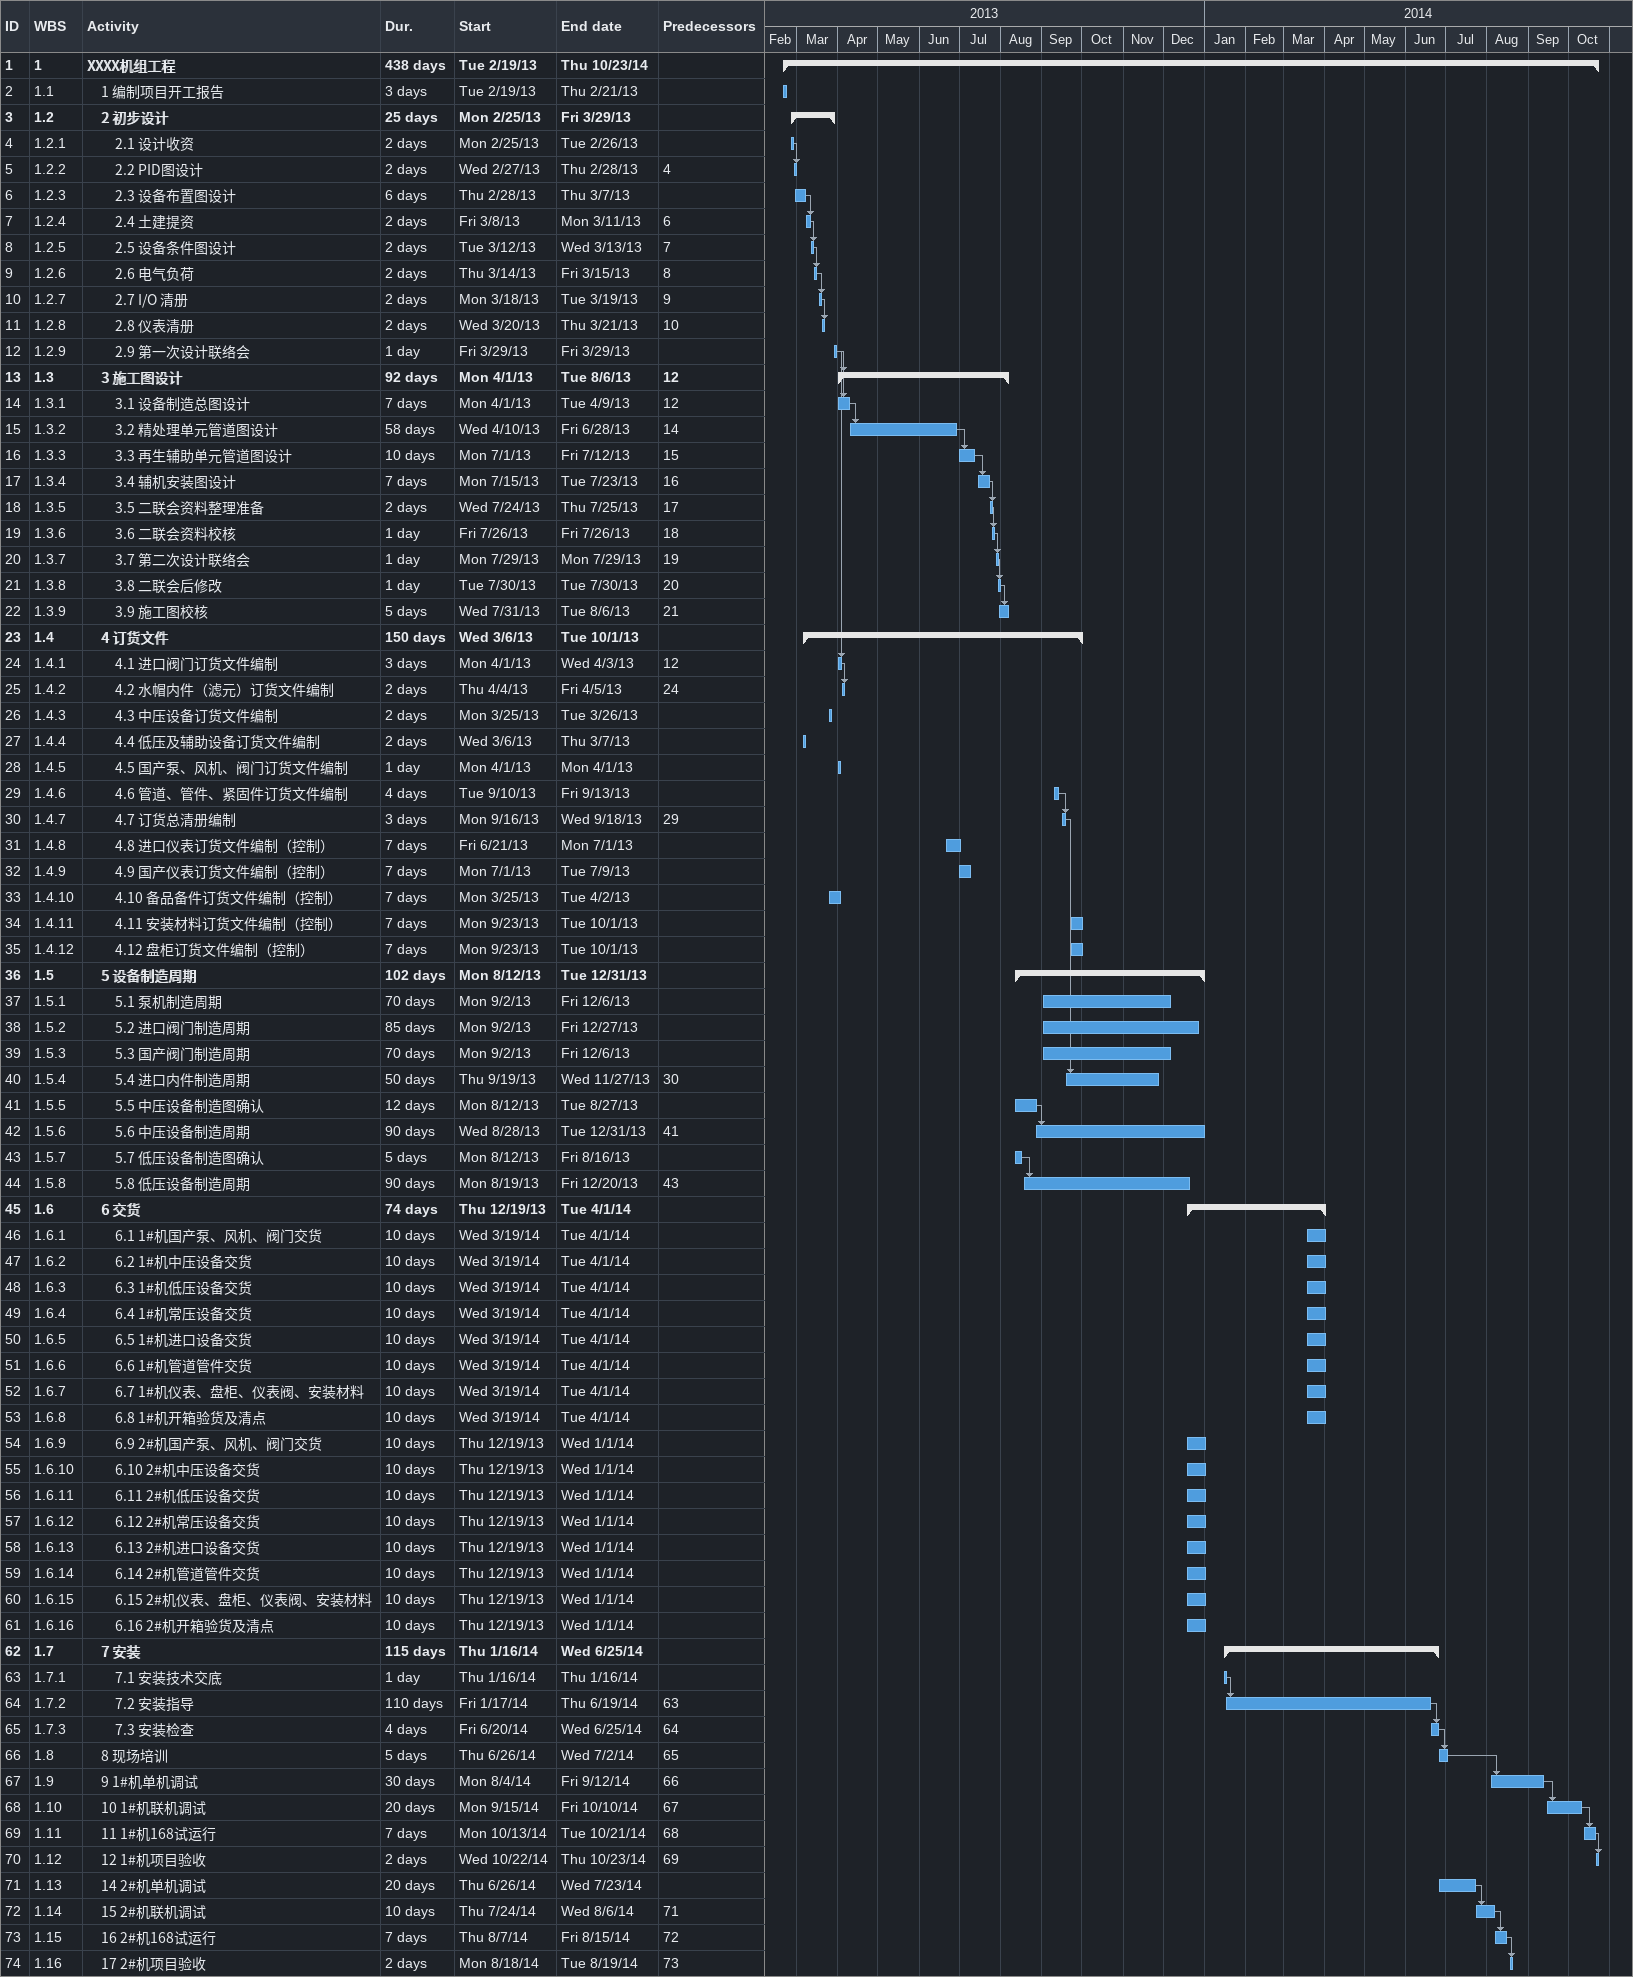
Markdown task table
| ID | WBS | Task | Duration | Start | Finish | Predecessors |
|---|---|---|---|---|---|---|
| 1 | 1 | **XXXX机组工程** | 438d | 2013-02-19 | 2014-10-23 |  |
| 2 | 1.1 | 1 编制项目开工报告 | 3d | 2013-02-19 | 2013-02-21 |  |
| 3 | 1.2 | **2 初步设计** | 25d | 2013-02-25 | 2013-03-29 |  |
| 4 | 1.2.1 | 2.1 设计收资 | 2d | 2013-02-25 | 2013-02-26 |  |
| 5 | 1.2.2 | 2.2 PID图设计 | 2d | 2013-02-27 | 2013-02-28 | 4 |
| 6 | 1.2.3 | 2.3 设备布置图设计 | 6d | 2013-02-28 | 2013-03-07 |  |
| 7 | 1.2.4 | 2.4 土建提资 | 2d | 2013-03-08 | 2013-03-11 | 6 |
| 8 | 1.2.5 | 2.5 设备条件图设计 | 2d | 2013-03-12 | 2013-03-13 | 7 |
| 9 | 1.2.6 | 2.6 电气负荷 | 2d | 2013-03-14 | 2013-03-15 | 8 |
| 10 | 1.2.7 | 2.7 I/O 清册 | 2d | 2013-03-18 | 2013-03-19 | 9 |
| 11 | 1.2.8 | 2.8 仪表清册 | 2d | 2013-03-20 | 2013-03-21 | 10 |
| 12 | 1.2.9 | 2.9 第一次设计联络会 | 1d | 2013-03-29 | 2013-03-29 |  |
| 13 | 1.3 | **3 施工图设计** | 92d | 2013-04-01 | 2013-08-06 | 12 |
| 14 | 1.3.1 | 3.1 设备制造总图设计 | 7d | 2013-04-01 | 2013-04-09 | 12 |
| 15 | 1.3.2 | 3.2 精处理单元管道图设计 | 58d | 2013-04-10 | 2013-06-28 | 14 |
| 16 | 1.3.3 | 3.3 再生辅助单元管道图设计 | 10d | 2013-07-01 | 2013-07-12 | 15 |
| 17 | 1.3.4 | 3.4 辅机安装图设计 | 7d | 2013-07-15 | 2013-07-23 | 16 |
| 18 | 1.3.5 | 3.5 二联会资料整理准备 | 2d | 2013-07-24 | 2013-07-25 | 17 |
| 19 | 1.3.6 | 3.6 二联会资料校核 | 1d | 2013-07-26 | 2013-07-26 | 18 |
| 20 | 1.3.7 | 3.7 第二次设计联络会 | 1d | 2013-07-29 | 2013-07-29 | 19 |
| 21 | 1.3.8 | 3.8 二联会后修改 | 1d | 2013-07-30 | 2013-07-30 | 20 |
| 22 | 1.3.9 | 3.9 施工图校核 | 5d | 2013-07-31 | 2013-08-06 | 21 |
| 23 | 1.4 | **4 订货文件** | 150d | 2013-03-06 | 2013-10-01 |  |
| 24 | 1.4.1 | 4.1 进口阀门订货文件编制 | 3d | 2013-04-01 | 2013-04-03 | 12 |
| 25 | 1.4.2 | 4.2 水帽内件（滤元）订货文件编制 | 2d | 2013-04-04 | 2013-04-05 | 24 |
| 26 | 1.4.3 | 4.3 中压设备订货文件编制 | 2d | 2013-03-25 | 2013-03-26 |  |
| 27 | 1.4.4 | 4.4 低压及辅助设备订货文件编制 | 2d | 2013-03-06 | 2013-03-07 |  |
| 28 | 1.4.5 | 4.5 国产泵、风机、阀门订货文件编制 | 1d | 2013-04-01 | 2013-04-01 |  |
| 29 | 1.4.6 | 4.6 管道、管件、紧固件订货文件编制 | 4d | 2013-09-10 | 2013-09-13 |  |
| 30 | 1.4.7 | 4.7 订货总清册编制 | 3d | 2013-09-16 | 2013-09-18 | 29 |
| 31 | 1.4.8 | 4.8 进口仪表订货文件编制（控制） | 7d | 2013-06-21 | 2013-07-01 |  |
| 32 | 1.4.9 | 4.9 国产仪表订货文件编制（控制） | 7d | 2013-07-01 | 2013-07-09 |  |
| 33 | 1.4.10 | 4.10 备品备件订货文件编制（控制） | 7d | 2013-03-25 | 2013-04-02 |  |
| 34 | 1.4.11 | 4.11 安装材料订货文件编制（控制） | 7d | 2013-09-23 | 2013-10-01 |  |
| 35 | 1.4.12 | 4.12 盘柜订货文件编制（控制） | 7d | 2013-09-23 | 2013-10-01 |  |
| 36 | 1.5 | **5 设备制造周期** | 102d | 2013-08-12 | 2013-12-31 |  |
| 37 | 1.5.1 | 5.1 泵机制造周期 | 70d | 2013-09-02 | 2013-12-06 |  |
| 38 | 1.5.2 | 5.2 进口阀门制造周期 | 85d | 2013-09-02 | 2013-12-27 |  |
| 39 | 1.5.3 | 5.3 国产阀门制造周期 | 70d | 2013-09-02 | 2013-12-06 |  |
| 40 | 1.5.4 | 5.4 进口内件制造周期 | 50d | 2013-09-19 | 2013-11-27 | 30 |
| 41 | 1.5.5 | 5.5 中压设备制造图确认 | 12d | 2013-08-12 | 2013-08-27 |  |
| 42 | 1.5.6 | 5.6 中压设备制造周期 | 90d | 2013-08-28 | 2013-12-31 | 41 |
| 43 | 1.5.7 | 5.7 低压设备制造图确认 | 5d | 2013-08-12 | 2013-08-16 |  |
| 44 | 1.5.8 | 5.8 低压设备制造周期 | 90d | 2013-08-19 | 2013-12-20 | 43 |
| 45 | 1.6 | **6 交货** | 74d | 2013-12-19 | 2014-04-01 |  |
| 46 | 1.6.1 | 6.1 1#机国产泵、风机、阀门交货 | 10d | 2014-03-19 | 2014-04-01 |  |
| 47 | 1.6.2 | 6.2 1#机中压设备交货 | 10d | 2014-03-19 | 2014-04-01 |  |
| 48 | 1.6.3 | 6.3 1#机低压设备交货 | 10d | 2014-03-19 | 2014-04-01 |  |
| 49 | 1.6.4 | 6.4 1#机常压设备交货 | 10d | 2014-03-19 | 2014-04-01 |  |
| 50 | 1.6.5 | 6.5 1#机进口设备交货 | 10d | 2014-03-19 | 2014-04-01 |  |
| 51 | 1.6.6 | 6.6 1#机管道管件交货 | 10d | 2014-03-19 | 2014-04-01 |  |
| 52 | 1.6.7 | 6.7 1#机仪表、盘柜、仪表阀、安装材料 | 10d | 2014-03-19 | 2014-04-01 |  |
| 53 | 1.6.8 | 6.8 1#机开箱验货及清点 | 10d | 2014-03-19 | 2014-04-01 |  |
| 54 | 1.6.9 | 6.9 2#机国产泵、风机、阀门交货 | 10d | 2013-12-19 | 2014-01-01 |  |
| 55 | 1.6.10 | 6.10 2#机中压设备交货 | 10d | 2013-12-19 | 2014-01-01 |  |
| 56 | 1.6.11 | 6.11 2#机低压设备交货 | 10d | 2013-12-19 | 2014-01-01 |  |
| 57 | 1.6.12 | 6.12 2#机常压设备交货 | 10d | 2013-12-19 | 2014-01-01 |  |
| 58 | 1.6.13 | 6.13 2#机进口设备交货 | 10d | 2013-12-19 | 2014-01-01 |  |
| 59 | 1.6.14 | 6.14 2#机管道管件交货 | 10d | 2013-12-19 | 2014-01-01 |  |
| 60 | 1.6.15 | 6.15 2#机仪表、盘柜、仪表阀、安装材料 | 10d | 2013-12-19 | 2014-01-01 |  |
| 61 | 1.6.16 | 6.16 2#机开箱验货及清点 | 10d | 2013-12-19 | 2014-01-01 |  |
| 62 | 1.7 | **7 安装** | 115d | 2014-01-16 | 2014-06-25 |  |
| 63 | 1.7.1 | 7.1 安装技术交底 | 1d | 2014-01-16 | 2014-01-16 |  |
| 64 | 1.7.2 | 7.2 安装指导 | 110d | 2014-01-17 | 2014-06-19 | 63 |
| 65 | 1.7.3 | 7.3 安装检查 | 4d | 2014-06-20 | 2014-06-25 | 64 |
| 66 | 1.8 | 8 现场培训 | 5d | 2014-06-26 | 2014-07-02 | 65 |
| 67 | 1.9 | 9 1#机单机调试 | 30d | 2014-08-04 | 2014-09-12 | 66 |
| 68 | 1.10 | 10 1#机联机调试 | 20d | 2014-09-15 | 2014-10-10 | 67 |
| 69 | 1.11 | 11 1#机168试运行 | 7d | 2014-10-13 | 2014-10-21 | 68 |
| 70 | 1.12 | 12 1#机项目验收 | 2d | 2014-10-22 | 2014-10-23 | 69 |
| 71 | 1.13 | 14 2#机单机调试 | 20d | 2014-06-26 | 2014-07-23 |  |
| 72 | 1.14 | 15 2#机联机调试 | 10d | 2014-07-24 | 2014-08-06 | 71 |
| 73 | 1.15 | 16 2#机168试运行 | 7d | 2014-08-07 | 2014-08-15 | 72 |
| 74 | 1.16 | 17 2#机项目验收 | 2d | 2014-08-18 | 2014-08-19 | 73 |
